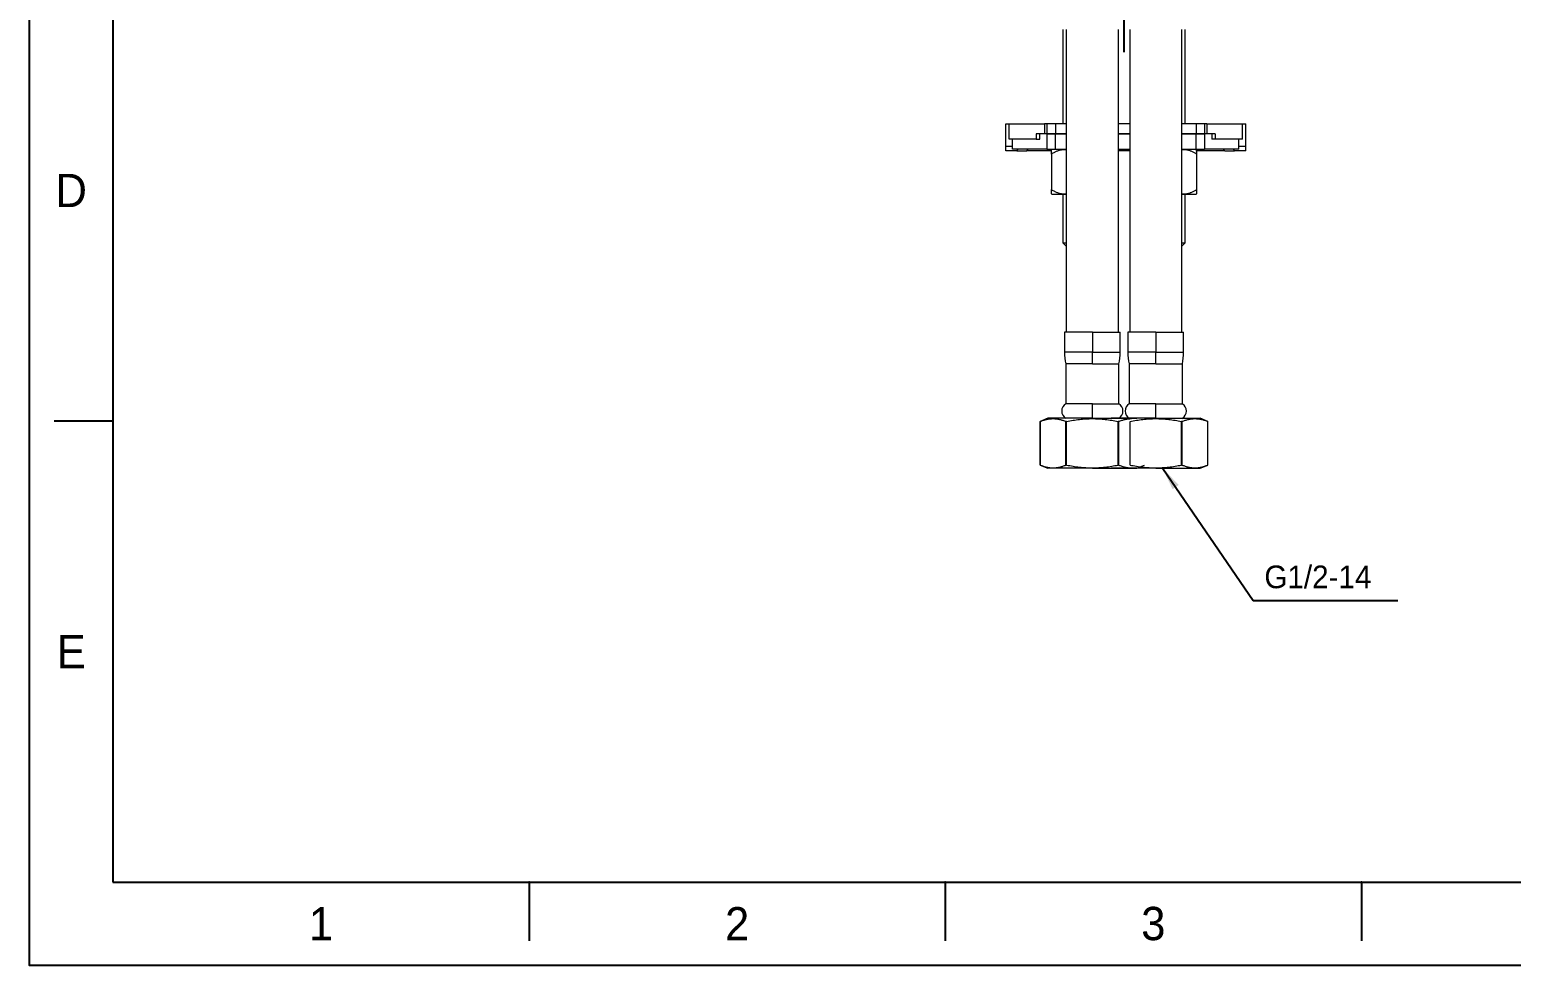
# Model space of a CAD drawing. Extents: x 11557 to 12329, y -16777 to -16231.
# Drawn here: x 11556.8 to 11884, y -16776.8 to -16570.2 of the extents above; entities that cross this region are included whole.
import ezdxf

# ---------------------------------------------------------------- set-up
doc = ezdxf.new("R2010")
doc.units = 0
doc.header["$MEASUREMENT"] = 0
doc.linetypes.add('CENTER2', pattern=[28.575, 19.05, -3.175, 3.175, -3.175])
doc.layers.get('0').update_dxf_attribs({"color": 3, "linetype": 'CONTINUOUS'})
doc.layers.add('CENTER', color=1, linetype='CENTER2')
doc.layers.add('FORM', color=7, linetype='CONTINUOUS')
doc.layers.add('DIM_', color=6, linetype='CONTINUOUS', lineweight=9)
doc.styles.get("Standard").update_dxf_attribs({"font": 'Gulim.ttf'})
doc.dimstyles.new('사본(2) STANDARD', dxfattribs={"dimscale": 0, "dimtxt": 5, "dimasz": 5, "dimexe": 1.25, "dimexo": 0.625, "dimgap": 1.5, "dimtad": 3, "dimtih": 1, "dimtoh": 1, "dimdec": 1, "dimzin": 9, "dimdsep": 46, "dimtxsty": 'Standard', "dimcen": 2.5, "dimclrd": 5, "dimclre": 5, "dimclrt": 5, "dimadec": 0, "dimazin": 0, "dimtfac": 1, "dimtdec": 1, "dimtmove": 0, "dimatfit": 3, "dimfxl": 1.25, "dimtfill": 1, "dimtolj": 1, "dimtzin": 0, "dimarcsym": 0})

msp = doc.modelspace()

# ---------------------------------------------------------------- linework, layer by layer
at = {"linetype": 'Continuous', "lineweight": 18}
for p, q in [((11784.94, -16570.22), (11784.94, -16591.02)), ((11785.69, -16570.23), (11785.69, -16629.36)), ((11797.19, -16629.36), (11797.19, -16570.23)), ((11799.69, -16570.23), (11799.69, -16629.36)), ((11811.19, -16629.36), (11811.19, -16570.23)), ((11811.94, -16591.02), (11811.94, -16570.22)), ((11772.31, -16591.02), (11773.06, -16591.02)), ((11772.31, -16596.02), (11772.31, -16591.02)), ((11773.06, -16591.02), (11780.91, -16591.02)), ((11780.91, -16593.22), (11779.06, -16593.22)), ((11779.81, -16594.42), (11779.81, -16593.22)), ((11781.41, -16591.02), (11780.91, -16591.02)), ((11781.41, -16593.22), (11780.91, -16593.22)), ((11783.3, -16591.02), (11781.41, -16591.02)), ((11781.41, -16591.02), (11781.41, -16593.22)), ((11781.41, -16593.22), (11783.3, -16593.22)), ((11781.41, -16593.22), (11781.41, -16596.62)), ((11783.3, -16593.22), (11781.41, -16593.22)), ((11785.69, -16591.02), (11783.3, -16591.02)), ((11783.3, -16593.22), (11785.69, -16593.22)), ((11785.69, -16593.22), (11783.3, -16593.22)), ((11799.69, -16591.02), (11797.19, -16591.02)), ((11797.19, -16593.22), (11799.69, -16593.22)), ((11799.69, -16593.22), (11797.19, -16593.22)), ((11814.33, -16591.02), (11811.19, -16591.02)), ((11811.19, -16593.22), (11814.33, -16593.22)), ((11814.33, -16593.22), (11811.19, -16593.22)), ((11816.21, -16591.02), (11814.33, -16591.02)), ((11814.33, -16593.22), (11816.21, -16593.22)), ((11816.21, -16593.22), (11814.33, -16593.22)), ((11816.71, -16591.02), (11816.21, -16591.02)), ((11816.21, -16591.02), (11816.21, -16593.22)), ((11816.21, -16593.22), (11816.21, -16596.62)), ((11816.71, -16593.22), (11816.21, -16593.22)), ((11816.71, -16591.02), (11824.56, -16591.02)), ((11818.56, -16593.22), (11816.71, -16593.22)), ((11817.81, -16593.22), (11817.81, -16594.42)), ((11824.56, -16591.02), (11825.31, -16591.02)), ((11825.31, -16596.02), (11825.31, -16591.02)), ((11772.31, -16597.02), (11772.31, -16596.02)), ((11773.81, -16596.02), (11772.31, -16596.02)), ((11779.06, -16594.42), (11773.06, -16594.42)), ((11773.81, -16596.02), (11773.81, -16594.42)), ((11773.81, -16596.62), (11773.81, -16596.02)), ((11781.41, -16596.62), (11773.81, -16596.62)), ((11774.71, -16597.02), (11775.03, -16596.62)), ((11776.97, -16597.02), (11777.26, -16596.62)), ((11779.06, -16594.42), (11779.81, -16594.42)), ((11781.41, -16596.62), (11783.3, -16596.62)), ((11782.56, -16596.62), (11782.44, -16596.76)), ((11783.3, -16596.62), (11785.69, -16596.62)), ((11797.19, -16596.62), (11799.69, -16596.62)), ((11811.19, -16596.62), (11814.33, -16596.62)), ((11814.44, -16596.76), (11814.32, -16596.62)), ((11814.33, -16596.62), (11816.21, -16596.62)), ((11823.81, -16596.62), (11816.21, -16596.62)), ((11818.56, -16594.42), (11817.81, -16594.42)), ((11824.56, -16594.42), (11818.56, -16594.42)), ((11820.66, -16597.02), (11820.37, -16596.62)), ((11822.91, -16597.02), (11822.59, -16596.62)), ((11823.81, -16596.02), (11823.81, -16594.42)), ((11823.81, -16596.62), (11823.81, -16596.02)), ((11825.31, -16596.02), (11823.81, -16596.02)), ((11825.31, -16597.02), (11825.31, -16596.02)), ((11774.71, -16597.02), (11772.31, -16597.02)), ((11774.8, -16597.02), (11774.8, -16596.92)), ((11774.8, -16597.02), (11776.97, -16597.02)), ((11782.37, -16597.02), (11776.97, -16597.02)), ((11782.43, -16597.7), (11782.43, -16605.55)), ((11799.69, -16597.02), (11797.19, -16597.02)), ((11820.66, -16597.02), (11814.31, -16597.02)), ((11814.46, -16597.7), (11814.46, -16605.55)), ((11820.66, -16597.02), (11822.83, -16597.02)), ((11822.83, -16597.02), (11822.83, -16596.92)), ((11825.31, -16597.02), (11822.91, -16597.02)), ((11782.44, -16606.49), (11782.56, -16606.62)), ((11785.69, -16606.62), (11782.56, -16606.62)), ((11784.94, -16606.62), (11784.94, -16617.32)), ((11814.32, -16606.62), (11811.19, -16606.62)), ((11811.94, -16617.32), (11811.94, -16606.62)), ((11814.32, -16606.62), (11814.44, -16606.49)), ((11784.94, -16617.32), (11785.69, -16618.07)), ((11784.94, -16617.32), (11785.69, -16617.32)), ((11811.19, -16618.07), (11811.94, -16617.32)), ((11811.19, -16617.32), (11811.94, -16617.32)), ((11785.69, -16629.36), (11785.69, -16637.05)), ((11797.19, -16637.05), (11797.19, -16629.36)), ((11799.69, -16629.36), (11799.69, -16637.05)), ((11811.19, -16637.05), (11811.19, -16629.36)), ((11791.44, -16637.05), (11785.29, -16637.05)), ((11785.29, -16637.05), (11785.29, -16641.41)), ((11791.44, -16637.05), (11797.59, -16637.05)), ((11797.59, -16641.41), (11797.59, -16637.05)), ((11805.44, -16637.05), (11799.29, -16637.05)), ((11799.29, -16637.05), (11799.29, -16641.41)), ((11805.44, -16637.05), (11811.59, -16637.05)), ((11811.59, -16641.41), (11811.59, -16637.05)), ((11785.57, -16644.05), (11785.57, -16652.82)), ((11791.44, -16644.05), (11785.57, -16644.05)), ((11791.44, -16644.05), (11797.31, -16644.05)), ((11797.31, -16652.82), (11797.31, -16644.05)), ((11799.57, -16644.05), (11799.57, -16652.82)), ((11805.44, -16644.05), (11799.57, -16644.05)), ((11805.44, -16644.05), (11811.31, -16644.05)), ((11811.31, -16652.82), (11811.31, -16644.05)), ((11791.44, -16652.82), (11785.57, -16652.82)), ((11791.44, -16652.82), (11797.31, -16652.82)), ((11805.44, -16652.82), (11799.57, -16652.82)), ((11805.44, -16652.82), (11811.31, -16652.82)), ((11781.61, -16656.05), (11779.94, -16656.73)), ((11779.94, -16656.73), (11779.94, -16666.36)), ((11779.94, -16666.36), (11779.94, -16656.73)), ((11791.44, -16656.05), (11781.61, -16656.05)), ((11785.62, -16666.36), (11785.62, -16656.73)), ((11785.76, -16656.73), (11785.62, -16656.73)), ((11785.76, -16666.36), (11785.76, -16656.73)), ((11791.44, -16656.05), (11801.27, -16656.05)), ((11805.44, -16656.05), (11795.61, -16656.05)), ((11797.12, -16666.36), (11797.12, -16656.73)), ((11797.26, -16656.73), (11797.12, -16656.73)), ((11797.26, -16666.36), (11797.26, -16656.73)), ((11799.76, -16666.36), (11799.76, -16656.73)), ((11805.44, -16656.05), (11815.27, -16656.05)), ((11811.12, -16666.36), (11811.12, -16656.73)), ((11811.26, -16656.73), (11811.12, -16656.73)), ((11811.26, -16666.36), (11811.26, -16656.73)), ((11816.94, -16656.73), (11815.27, -16656.05)), ((11816.94, -16666.36), (11816.94, -16656.73)), ((11816.94, -16666.36), (11816.94, -16656.73)), ((11816.94, -16656.73), (11816.94, -16656.73)), ((11779.94, -16666.36), (11781.61, -16667.05)), ((11791.44, -16667.05), (11781.61, -16667.05)), ((11785.76, -16666.36), (11785.62, -16666.36)), ((11791.44, -16667.05), (11801.27, -16667.05)), ((11805.44, -16667.05), (11795.61, -16667.05)), ((11797.26, -16666.36), (11797.12, -16666.36)), ((11801.27, -16667.05), (11802.94, -16666.36)), ((11805.44, -16667.05), (11815.27, -16667.05)), ((11811.26, -16666.36), (11811.12, -16666.36)), ((11815.27, -16667.05), (11816.94, -16666.36)), ((11816.94, -16666.36), (11816.94, -16666.36))]:
    msp.add_line(p, q, dxfattribs=at)
at = {"linetype": 'Continuous', "lineweight": 13}
for p, q in [((11773.06, -16594.42), (11773.06, -16591.02)), ((11779.06, -16593.22), (11779.06, -16594.42)), ((11780.91, -16591.02), (11780.91, -16593.22)), ((11783.3, -16591.02), (11783.3, -16593.22)), ((11783.3, -16596.62), (11783.3, -16593.22)), ((11814.33, -16591.02), (11814.33, -16593.22)), ((11814.33, -16596.62), (11814.33, -16593.22)), ((11816.71, -16591.02), (11816.71, -16593.22)), ((11818.56, -16593.22), (11818.56, -16594.42)), ((11824.56, -16594.42), (11824.56, -16591.02)), ((11791.44, -16637.05), (11791.44, -16641.41)), ((11805.44, -16637.05), (11805.44, -16641.41)), ((11791.44, -16641.41), (11785.29, -16641.41)), ((11791.44, -16641.41), (11797.59, -16641.41)), ((11791.44, -16644.05), (11791.44, -16641.41)), ((11805.44, -16641.41), (11799.29, -16641.41)), ((11805.44, -16641.41), (11811.59, -16641.41)), ((11805.44, -16644.05), (11805.44, -16641.41)), ((11791.44, -16656.05), (11791.44, -16652.82)), ((11805.44, -16656.05), (11805.44, -16652.82)), ((11791.44, -16656.12), (11791.44, -16656.05)), ((11805.44, -16656.12), (11805.44, -16656.05)), ((11791.44, -16667.05), (11791.44, -16666.98)), ((11805.44, -16667.05), (11805.44, -16666.98))]:
    msp.add_line(p, q, dxfattribs=at)
at = {"linetype": 'Continuous', "lineweight": 18}
for centre, radius, start, end in [((11797.87, -16641.41), 12.59, 180, 192.1084), ((11785, -16641.41), 12.59, 347.8916, 0), ((11811.87, -16641.41), 12.59, 180, 192.1084), ((11799, -16641.41), 12.59, 347.8916, 0), ((11786.57, -16654.44), 1.9, 121.9344, 238.0656), ((11796.3, -16654.44), 1.9, 301.9344, 58.0656), ((11800.57, -16654.44), 1.9, 121.9344, 238.0656), ((11810.3, -16654.44), 1.9, 301.9344, 58.0656)]:
    msp.add_arc(centre, radius, start, end, dxfattribs=at)
for points, knots in [([(11782.43, -16597.7), (11782.43, -16597.63), (11782.43, -16597.5), (11782.43, -16597.34), (11782.43, -16597.2), (11782.44, -16597.08), (11782.44, -16596.98), (11782.44, -16596.9), (11782.44, -16596.83), (11782.44, -16596.79), (11782.44, -16596.76), (11782.44, -16596.76), (11782.44, -16596.76)], [0, 0, 0, 0, 0.10025, 0.200499, 0.300749, 0.400998, 0.501248, 0.601497, 0.701747, 0.801996, 0.902246, 1, 1, 1, 1]), ([(11785.69, -16596.79), (11785.61, -16596.78), (11785.44, -16596.76), (11785.18, -16596.75), (11784.92, -16596.76), (11784.67, -16596.79), (11784.41, -16596.83), (11784.15, -16596.9), (11783.88, -16596.98), (11783.61, -16597.08), (11783.33, -16597.2), (11783.05, -16597.34), (11782.75, -16597.5), (11782.54, -16597.63), (11782.43, -16597.7)], [0, 0, 0, 0, 0.081036, 0.164578, 0.24812, 0.331663, 0.415205, 0.498747, 0.582289, 0.665831, 0.749373, 0.832916, 0.916458, 1, 1, 1, 1]), ([(11814.46, -16597.7), (11814.35, -16597.63), (11814.14, -16597.5), (11813.85, -16597.34), (11813.56, -16597.2), (11813.28, -16597.08), (11813.01, -16596.98), (11812.75, -16596.9), (11812.49, -16596.83), (11812.23, -16596.79), (11811.97, -16596.76), (11811.72, -16596.75), (11811.46, -16596.76), (11811.28, -16596.78), (11811.19, -16596.79), (11811.18, -16596.79)], [0, 0, 0, 0, 0.082818, 0.165636, 0.248454, 0.331272, 0.414089, 0.496907, 0.579725, 0.662543, 0.745361, 0.828179, 0.910997, 0.993815, 1, 1, 1, 1]), ([(11814.44, -16596.76), (11814.44, -16596.76), (11814.44, -16596.76), (11814.44, -16596.79), (11814.44, -16596.83), (11814.44, -16596.9), (11814.45, -16596.98), (11814.45, -16597.08), (11814.45, -16597.2), (11814.45, -16597.34), (11814.45, -16597.5), (11814.46, -16597.63), (11814.46, -16597.7)], [0, 0, 0, 0, 0.089566, 0.190726, 0.291885, 0.393044, 0.494204, 0.595363, 0.696522, 0.797681, 0.898841, 1, 1, 1, 1]), ([(11782.43, -16605.55), (11782.54, -16605.62), (11782.75, -16605.74), (11783.05, -16605.91), (11783.33, -16606.05), (11783.61, -16606.17), (11783.88, -16606.27), (11784.15, -16606.35), (11784.41, -16606.41), (11784.67, -16606.46), (11784.93, -16606.48), (11785.18, -16606.49), (11785.44, -16606.48), (11785.61, -16606.47), (11785.69, -16606.46)], [0, 0, 0, 0, 0.083529, 0.167058, 0.250587, 0.334116, 0.417646, 0.501175, 0.584704, 0.668233, 0.751762, 0.835291, 0.91882, 1, 1, 1, 1]), ([(11782.44, -16606.49), (11782.44, -16606.49), (11782.44, -16606.48), (11782.44, -16606.46), (11782.44, -16606.41), (11782.44, -16606.35), (11782.44, -16606.27), (11782.44, -16606.17), (11782.43, -16606.05), (11782.43, -16605.91), (11782.43, -16605.74), (11782.43, -16605.62), (11782.43, -16605.55)], [0, 0, 0, 0, 0.098367, 0.198549, 0.29873, 0.398912, 0.499093, 0.599274, 0.699456, 0.799637, 0.899819, 1, 1, 1, 1]), ([(11811.19, -16606.45), (11811.19, -16606.45), (11811.28, -16606.47), (11811.46, -16606.48), (11811.72, -16606.49), (11811.97, -16606.48), (11812.23, -16606.46), (11812.49, -16606.41), (11812.75, -16606.35), (11813.01, -16606.27), (11813.28, -16606.17), (11813.56, -16606.05), (11813.85, -16605.91), (11814.14, -16605.74), (11814.35, -16605.62), (11814.46, -16605.55)], [0, 0, 0, 0, 0.005851, 0.088697, 0.171542, 0.254388, 0.337234, 0.42008, 0.502925, 0.585771, 0.668617, 0.751463, 0.834308, 0.917154, 1, 1, 1, 1]), ([(11814.46, -16605.55), (11814.46, -16605.62), (11814.45, -16605.74), (11814.45, -16605.91), (11814.45, -16606.05), (11814.45, -16606.17), (11814.45, -16606.27), (11814.44, -16606.35), (11814.44, -16606.41), (11814.44, -16606.46), (11814.44, -16606.48), (11814.44, -16606.49), (11814.44, -16606.49)], [0, 0, 0, 0, 0.101224, 0.202448, 0.303672, 0.404897, 0.506121, 0.607345, 0.708569, 0.809793, 0.911017, 1, 1, 1, 1]), ([(11779.94, -16656.73), (11780.17, -16656.64), (11780.41, -16656.55), (11780.88, -16656.4), (11781.11, -16656.34), (11781.59, -16656.23), (11781.82, -16656.19), (11782.3, -16656.13), (11782.53, -16656.12), (11783.01, -16656.12), (11783.24, -16656.13), (11783.72, -16656.19), (11783.96, -16656.23), (11784.31, -16656.31), (11784.43, -16656.34), (11784.61, -16656.39), (11784.67, -16656.4), (11784.79, -16656.44), (11785.08, -16656.53), (11785.38, -16656.64), (11785.62, -16656.73)], [0, 0, 0, 0, 0.125, 0.125, 0.25, 0.25, 0.375, 0.375, 0.5, 0.5, 0.625, 0.625, 0.75, 0.75, 0.8125, 0.8125, 0.84375, 0.84375, 0.875, 1, 1, 1, 1]), ([(11785.76, -16656.73), (11786.7, -16656.54), (11787.64, -16656.39), (11789.06, -16656.23), (11789.53, -16656.19), (11790.48, -16656.13), (11790.96, -16656.12), (11791.44, -16656.12)], [0, 0, 0, 0, 0.5, 0.5, 0.75, 0.75, 1, 1, 1, 1]), ([(11791.44, -16656.12), (11791.92, -16656.12), (11792.39, -16656.13), (11793.34, -16656.19), (11793.82, -16656.23), (11795.24, -16656.39), (11796.18, -16656.54), (11797.12, -16656.73)], [0, 0, 0, 0, 0.25, 0.25, 0.5, 0.5, 1, 1, 1, 1]), ([(11797.26, -16656.73), (11797.49, -16656.64), (11797.73, -16656.55), (11798.2, -16656.4), (11798.44, -16656.34), (11798.91, -16656.23), (11799.14, -16656.19), (11799.61, -16656.13), (11799.85, -16656.12), (11800.08, -16656.12)], [0, 0, 0, 0, 0.250988, 0.250988, 0.501977, 0.501977, 0.752965, 0.752965, 1, 1, 1, 1]), ([(11799.76, -16656.73), (11800.7, -16656.54), (11801.64, -16656.39), (11803.06, -16656.23), (11803.53, -16656.19), (11804.48, -16656.13), (11804.96, -16656.12), (11805.44, -16656.12)], [0, 0, 0, 0, 0.5, 0.5, 0.75, 0.75, 1, 1, 1, 1]), ([(11805.44, -16656.12), (11805.92, -16656.12), (11806.39, -16656.13), (11807.34, -16656.19), (11807.82, -16656.23), (11809.24, -16656.39), (11810.18, -16656.54), (11811.12, -16656.73)], [0, 0, 0, 0, 0.25, 0.25, 0.5, 0.5, 1, 1, 1, 1]), ([(11811.26, -16656.73), (11811.49, -16656.64), (11811.73, -16656.55), (11812.2, -16656.4), (11812.44, -16656.34), (11812.91, -16656.23), (11813.14, -16656.19), (11813.62, -16656.13), (11813.85, -16656.12), (11814.33, -16656.12), (11814.56, -16656.13), (11815.04, -16656.19), (11815.28, -16656.23), (11815.63, -16656.31), (11815.75, -16656.34), (11815.93, -16656.39), (11815.99, -16656.4), (11816.11, -16656.44), (11816.41, -16656.53), (11816.7, -16656.64), (11816.94, -16656.73)], [0, 0, 0, 0, 0.125, 0.125, 0.25, 0.25, 0.375, 0.375, 0.5, 0.5, 0.625, 0.625, 0.75, 0.75, 0.8125, 0.8125, 0.84375, 0.84375, 0.875, 1, 1, 1, 1]), ([(11779.94, -16666.36), (11780.17, -16666.46), (11780.41, -16666.54), (11780.88, -16666.7), (11781.11, -16666.76), (11781.59, -16666.87), (11781.82, -16666.91), (11782.3, -16666.96), (11782.53, -16666.98), (11783.01, -16666.98), (11783.24, -16666.97), (11783.72, -16666.91), (11783.96, -16666.87), (11784.31, -16666.79), (11784.43, -16666.76), (11784.61, -16666.71), (11784.67, -16666.7), (11784.79, -16666.66), (11785.08, -16666.57), (11785.38, -16666.46), (11785.62, -16666.36)], [0, 0, 0, 0, 0.125, 0.125, 0.25, 0.25, 0.375, 0.375, 0.5, 0.5, 0.625, 0.625, 0.75, 0.75, 0.8125, 0.8125, 0.84375, 0.84375, 0.875, 1, 1, 1, 1]), ([(11785.76, -16666.36), (11786.7, -16666.55), (11787.64, -16666.71), (11789.06, -16666.87), (11789.53, -16666.91), (11790.48, -16666.96), (11790.96, -16666.98), (11791.44, -16666.98)], [0, 0, 0, 0, 0.5, 0.5, 0.75, 0.75, 1, 1, 1, 1]), ([(11791.44, -16666.98), (11791.92, -16666.98), (11792.39, -16666.96), (11793.34, -16666.91), (11793.82, -16666.87), (11795.24, -16666.71), (11796.18, -16666.55), (11797.12, -16666.36)], [0, 0, 0, 0, 0.25, 0.25, 0.5, 0.5, 1, 1, 1, 1]), ([(11797.26, -16666.36), (11797.49, -16666.46), (11797.73, -16666.54), (11798.2, -16666.7), (11798.44, -16666.76), (11798.91, -16666.87), (11799.14, -16666.91), (11799.61, -16666.96), (11799.85, -16666.98), (11800.08, -16666.98)], [0, 0, 0, 0, 0.250988, 0.250988, 0.501977, 0.501977, 0.752965, 0.752965, 1, 1, 1, 1]), ([(11799.76, -16666.36), (11800.7, -16666.55), (11801.64, -16666.71), (11803.06, -16666.87), (11803.53, -16666.91), (11804.48, -16666.96), (11804.96, -16666.98), (11805.44, -16666.98)], [0, 0, 0, 0, 0.5, 0.5, 0.75, 0.75, 1, 1, 1, 1]), ([(11805.44, -16666.98), (11805.92, -16666.98), (11806.39, -16666.96), (11807.34, -16666.91), (11807.82, -16666.87), (11809.24, -16666.71), (11810.18, -16666.55), (11811.12, -16666.36)], [0, 0, 0, 0, 0.25, 0.25, 0.5, 0.5, 1, 1, 1, 1]), ([(11811.26, -16666.36), (11811.49, -16666.46), (11811.73, -16666.54), (11812.2, -16666.7), (11812.44, -16666.76), (11812.91, -16666.87), (11813.14, -16666.91), (11813.62, -16666.96), (11813.85, -16666.98), (11814.33, -16666.98), (11814.56, -16666.97), (11815.04, -16666.91), (11815.28, -16666.87), (11815.63, -16666.79), (11815.75, -16666.76), (11815.93, -16666.71), (11815.99, -16666.7), (11816.11, -16666.66), (11816.41, -16666.57), (11816.7, -16666.46), (11816.94, -16666.36)], [0, 0, 0, 0, 0.125, 0.125, 0.25, 0.25, 0.375, 0.375, 0.5, 0.5, 0.625, 0.625, 0.75, 0.75, 0.8125, 0.8125, 0.84375, 0.84375, 0.875, 1, 1, 1, 1])]:
    msp.add_open_spline(points, degree=3, knots=knots, dxfattribs=at)
at = {"layer": 'CENTER'}
msp.add_line((11798.44, -16575.22), (11798.44, -16440.62), dxfattribs=at)
at = {"layer": 'FORM'}
for p, q in [((11575.17, -16249.39), (11575.17, -16758.46)), ((11575.17, -16656.65), (11562.18, -16656.65)), ((11575.17, -16758.46), (12310.3, -16758.46)), ((11667.06, -16758.46), (11667.06, -16771.46)), ((11758.95, -16758.46), (11758.95, -16771.46)), ((11850.85, -16758.46), (11850.85, -16771.46))]:
    msp.add_line(p, q, dxfattribs=at)
msp.add_lwpolyline([(11556.79, -16231.01), (12328.68, -16231.01), (12328.68, -16776.84), (11556.79, -16776.84)], close=True, dxfattribs=at)
for p in [(11667.06, -16758.46), (11758.95, -16758.46), (11850.85, -16758.46)]:
    msp.add_point(p, dxfattribs=at)

# ---------------------------------------------------------------- texts
at = {"layer": 'DIM_', "color": 5, "insert": (11829.42, -16688.56), "char_height": 5, "attachment_point": 1}
msp.add_mtext_dynamic_manual_height_columns('G1/2-14', width=28.1224, gutter_width=12.5, heights=[0], dxfattribs=at)
at = {"layer": 'FORM', "char_height": 7.35, "attachment_point": 5}
for s, width, insert in [('D', 12.996, (11565.98, -16605.74)), ('E', 12.996, (11565.98, -16707.55)), ('1', 64.98, (11621.12, -16767.65)), ('2', 64.98, (11713.01, -16767.65)), ('3', 64.98, (11804.9, -16767.65))]:
    msp.add_mtext_dynamic_manual_height_columns(s, width=width, gutter_width=16.25, heights=[0], dxfattribs=dict(at, insert=insert))

# ---------------------------------------------------------------- leaders
at = {"layer": 'DIM_'}
msp.add_leader([(11807, -16667.1), (11826.92, -16696.26), (11858.9, -16696.26)], dimstyle='사본(2) STANDARD', override={"dimscale": 1, "dimgap": 2}, dxfattribs=at)

doc.saveas('drawing.dxf')
